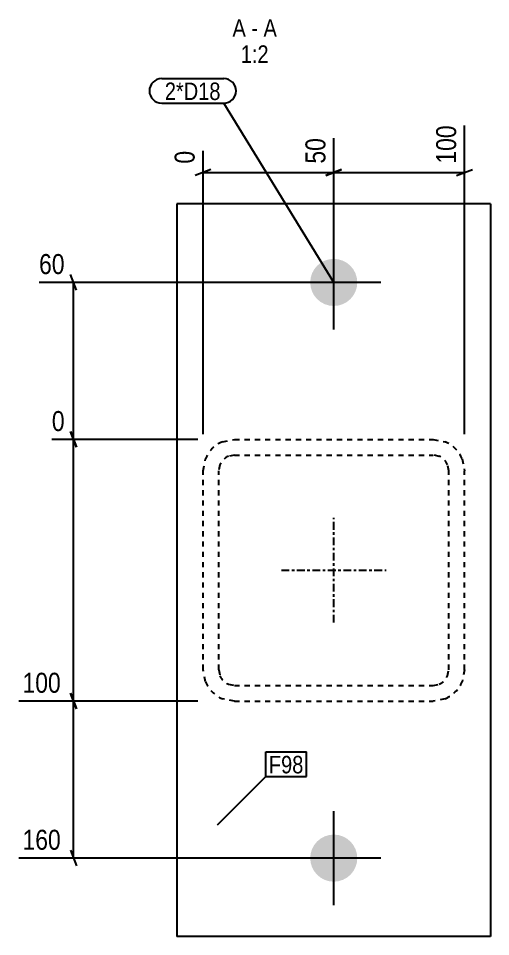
# Model space of a CAD drawing. Header units: millimetres. Extents: x 14 to 27735, y 5 to 844.
# Drawn here: x 11848.9 to 12029.5, y 4.8 to 355.7 of the extents above; entities that cross this region are included whole.
import ezdxf

# ---------------------------------------------------------------- set-up
doc = ezdxf.new("R2010")
doc.units = ezdxf.units.MM
doc.linetypes.add('DXK_LINE_DOT2', pattern=[3.9198, 1.9599, -1.9599])
doc.linetypes.add('DXK_LINE_DOT3', pattern=[5.9187, 2.979, -0.9799, 0.9799, -0.9799])
for name, color, linetype in [('MÅLSÆTNING', 7, 'Continuous'), ('STÅL', 7, 'Continuous'), ('TEKST', 7, 'Continuous')]:
    doc.layers.add(name, color=color, linetype=linetype)
doc.styles.add('Arial Narrow', font='ARIALN.TTF', dxfattribs={"height": 0.2})

msp = doc.modelspace()

# ---------------------------------------------------------------- hatches: boundary and pattern name
at = {"layer": 'STÅL', "linetype": 'Continuous'}
for points in [[(11969.53, 245.8, -1), (11969.53, 263.8, -1)], [(11969.53, 25.8, -1), (11969.53, 43.8, -1)]]:
    msp.add_hatch(color=96, dxfattribs=at).paths.add_polyline_path(points)

# ---------------------------------------------------------------- linework, layer by layer
at = {"layer": 'MÅLSÆTNING', "color": 7, "linetype": 'Continuous'}
for p, q in [((12019.53, 196.8), (12019.53, 314.82)), ((11969.53, 256.8), (11969.53, 309.95)), ((11969.53, 256.8), (11969.53, 309.95)), ((11919.53, 196.8), (11919.53, 305.07)), ((11922.53, 298), (11916.53, 295.6)), ((11919.53, 296.8), (11969.53, 296.8)), ((11972.53, 298), (11966.53, 295.6)), ((11966.53, 295.6), (11972.53, 298)), ((11969.53, 296.8), (12019.53, 296.8)), ((12016.53, 295.6), (12022.53, 298)), ((11871.19, 251.8), (11868.79, 257.8)), ((11967.53, 254.8), (11856.84, 254.8)), ((11869.99, 194.8), (11869.99, 254.8)), ((11871.19, 191.8), (11868.79, 197.8)), ((11917.53, 194.8), (11861.72, 194.8)), ((11869.99, 94.8), (11869.99, 194.8)), ((11917.53, 94.8), (11849.05, 94.8)), ((11871.19, 91.8), (11868.79, 97.8)), ((11868.79, 97.8), (11871.19, 91.8)), ((11869.99, 34.8), (11869.99, 94.8)), ((11868.79, 37.8), (11871.19, 31.8)), ((11967.53, 34.8), (11849.05, 34.8))]:
    msp.add_line(p, q, dxfattribs=at)
at = {"layer": 'STÅL', "color": 2, "linetype": 'Continuous'}
for p, q in [((12029.53, 284.8), (11909.53, 284.8)), ((11909.53, 284.8), (11909.53, 4.8)), ((12029.53, 284.8), (12029.53, 4.8)), ((12029.53, 4.8), (11909.53, 4.8))]:
    msp.add_line(p, q, dxfattribs=at)
at = {"layer": 'STÅL', "color": 96, "linetype": 'Continuous'}
for p, q in [((11969.53, 236.8), (11969.53, 272.8)), ((11987.53, 254.8), (11951.53, 254.8)), ((11969.53, 16.8), (11969.53, 52.8)), ((11987.53, 34.8), (11951.53, 34.8))]:
    msp.add_line(p, q, dxfattribs=at)
at = {"layer": 'STÅL', "color": 7, "linetype": 'DXK_LINE_DOT2'}
for p, q in [((11926.94, 193.89), (11931.53, 194.8)), ((11931.53, 194.8), (12007.53, 194.8)), ((12007.53, 194.8), (12012.12, 193.89)), ((11919.53, 182.8), (11920.44, 187.39)), ((11931.53, 188.8), (11929.24, 188.34)), ((11931.53, 188.8), (12007.53, 188.8)), ((12009.83, 188.34), (12007.53, 188.8)), ((12018.62, 187.39), (12019.53, 182.8)), ((11919.53, 106.8), (11919.53, 182.8)), ((11925.99, 185.1), (11925.53, 182.8)), ((11925.53, 106.8), (11925.53, 182.8)), ((12013.53, 182.8), (12013.07, 185.1)), ((12013.53, 106.8), (12013.53, 182.8)), ((12019.53, 106.8), (12019.53, 182.8)), ((11920.44, 102.21), (11919.53, 106.8)), ((11925.53, 106.8), (11925.99, 104.5)), ((12013.07, 104.5), (12013.53, 106.8)), ((12019.53, 106.8), (12018.62, 102.21)), ((11929.24, 101.26), (11931.53, 100.8)), ((11931.53, 100.8), (12007.53, 100.8)), ((12007.53, 100.8), (12009.83, 101.26)), ((11931.53, 94.8), (11926.94, 95.71)), ((11931.53, 94.8), (12007.53, 94.8)), ((12012.12, 95.71), (12007.53, 94.8))]:
    msp.add_line(p, q, dxfattribs=at)
at = {"layer": 'STÅL', "color": 7, "linetype": 'DXK_LINE_DOT3'}
for p, q in [((11969.53, 124.8), (11969.53, 164.8)), ((11949.53, 144.8), (11989.53, 144.8))]:
    msp.add_line(p, q, dxfattribs=at)
at = {"layer": 'STÅL', "color": 7, "linetype": 'DXK_LINE_DOT2'}
for centre, radius, start, end in [((11931.53, 182.8), 12, 112.5, 157.5), ((12007.53, 182.8), 12, 22.5, 67.5), ((11931.53, 182.8), 6, 112.5, 157.5), ((12007.53, 182.8), 6, 22.5, 67.5), ((11931.53, 106.8), 12, 202.5, 247.5), ((11931.53, 106.8), 6, 202.5, 247.5), ((12007.53, 106.8), 6, 292.5, 337.5), ((12007.53, 106.8), 12, 292.5, 337.5)]:
    msp.add_arc(centre, radius, start, end, dxfattribs=at)

# ---------------------------------------------------------------- wipeouts: each hides what was drawn before it
at = {"color": 0, "linetype": 'Continuous'}
for points in [[(11935.92, 348.7), (11935.92, 355.7), (11930.8, 355.7), (11930.8, 348.7)], [(11940.57, 348.7), (11940.57, 355.7), (11938.02, 355.7), (11938.02, 348.7)], [(11947.78, 348.7), (11947.78, 355.7), (11942.67, 355.7), (11942.67, 348.7)], [(11944.62, 338.7), (11944.62, 345.7), (11933.96, 345.7), (11933.96, 338.7)]]:
    msp.add_wipeout(points, dxfattribs=at).dxf.layer = 'TEKST'
at = {"color": 0}
for points in [[(11926.25, 324.5), (11926.25, 331.5), (11904.93, 331.5), (11904.93, 324.5)], [(11957.93, 67.19), (11957.93, 74.19), (11944.71, 74.19), (11944.71, 67.19)]]:
    msp.add_wipeout(points, dxfattribs=at).dxf.layer = 'TEKST'

# ---------------------------------------------------------------- next in the draw order: texts
at = {"layer": 'TEKST', "color": 3, "linetype": 'Continuous', "style": 'Arial Narrow'}
for s, height, p in [('A', 6.68, (11930.8, 348.7)), ('A', 6.68, (11942.67, 348.7)), ('-', 6.68, (11938.02, 348.7)), ('1:2', 6.681, (11933.96, 338.7))]:
    msp.add_text(s, height=height, dxfattribs=at).set_placement(p)

# ---------------------------------------------------------------- next in the draw order: wipeouts: each hides what was drawn before it
at = {"color": 0, "linetype": 'Continuous'}
for points in [[(12017.93, 316.42), (12006.73, 316.42), (12006.73, 298.6), (12017.93, 298.6)], [(11967.93, 311.55), (11956.73, 311.55), (11956.73, 298.6), (11967.93, 298.6)], [(11917.93, 306.67), (11906.73, 306.67), (11906.73, 298.6), (11917.93, 298.6)], [(11868.19, 256.4), (11868.19, 267.6), (11855.24, 267.6), (11855.24, 256.4)], [(11868.19, 196.4), (11868.19, 207.6), (11860.12, 207.6), (11860.12, 196.4)], [(11866.73, 96.4), (11866.73, 107.6), (11848.91, 107.6), (11848.91, 96.4)], [(11866.73, 36.4), (11866.73, 47.6), (11848.91, 47.6), (11848.91, 36.4)]]:
    msp.add_wipeout(points, dxfattribs=at).dxf.layer = 'MÅLSÆTNING'
at = {"color": 0}
for points in [[(11926.25, 324.5), (11926.25, 331.5), (11904.93, 331.5), (11904.93, 324.5)], [(11957.93, 67.19), (11957.93, 74.19), (11944.71, 74.19), (11944.71, 67.19)]]:
    msp.add_wipeout(points, dxfattribs=at).dxf.layer = 'TEKST'

# ---------------------------------------------------------------- next in the draw order: linework, layer by layer
at = {"layer": 'MÅLSÆTNING', "color": 7, "linetype": 'Continuous'}
for p, q in [((11868.79, 197.8), (11871.19, 191.8)), ((11917.53, 194.8), (11861.72, 194.8)), ((11917.53, 94.8), (11849.05, 94.8))]:
    msp.add_line(p, q, dxfattribs=at)
at = {"layer": 'TEKST', "color": 7, "linetype": 'Continuous'}
for p, q in [((11903.73, 332.7), (11927.45, 332.7)), ((11903.73, 323.3), (11927.45, 323.3)), ((11969.53, 254.8), (11927.45, 323.3)), ((11943.51, 75.39), (11959.13, 75.39)), ((11943.51, 65.99), (11943.51, 75.39)), ((11959.13, 65.99), (11959.13, 75.39)), ((11925.11, 47.58), (11943.51, 65.99)), ((11943.51, 65.99), (11959.13, 65.99))]:
    msp.add_line(p, q, dxfattribs=at)
for centre, start, end in [((11903.73, 328), 90, 270), ((11927.45, 328), 270, 90)]:
    msp.add_arc(centre, 4.7, start, end, dxfattribs=at)

# ---------------------------------------------------------------- next in the draw order: texts
at = {"layer": 'MÅLSÆTNING', "color": 3, "linetype": 'Continuous', "style": 'Arial Narrow'}
for s, height, p in [('100', 7.635, (12016.33, 300.2)), ('50', 7.635, (11966.33, 300.2)), ('0', 7.64, (11916.33, 300.2))]:
    msp.add_text(s, height=height, rotation=90.0002, dxfattribs=at).set_placement(p)
for s, height, p in [('60', 7.635, (11856.84, 258)), ('0', 7.64, (11861.72, 198)), ('100', 7.635, (11850.51, 98)), ('160', 7.635, (11850.51, 38))]:
    msp.add_text(s, height=height, dxfattribs=at).set_placement(p)
at = {"layer": 'TEKST', "color": 3, "style": 'Arial Narrow'}
for s, p in [('2*D18', (11904.93, 324.5)), ('F98', (11944.71, 67.19))]:
    msp.add_text(s, height=6.681, dxfattribs=at).set_placement(p)

doc.saveas('drawing.dxf')
